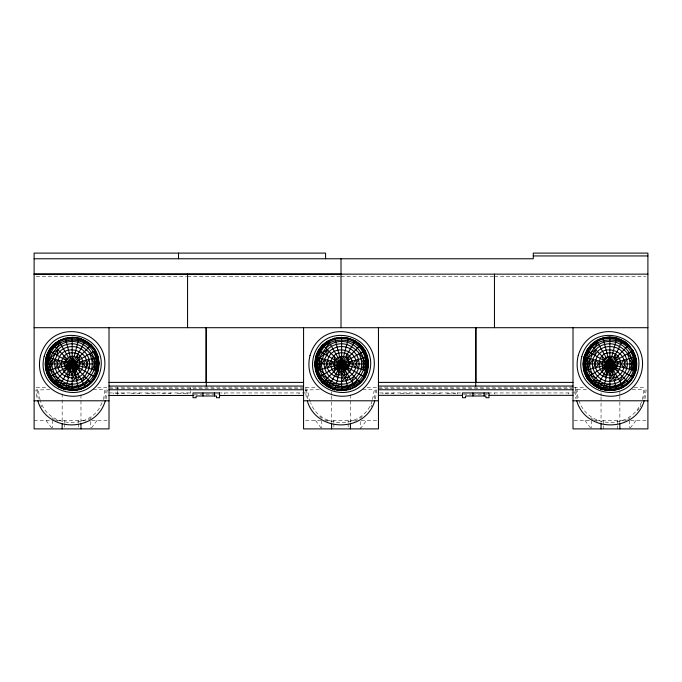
<?xml version="1.0" encoding="UTF-8"?>
<svg xmlns="http://www.w3.org/2000/svg" width="682" height="682" viewBox="0 0 682 682"><rect width="100%" height="100%" fill="white"/><g stroke="black" fill="none" stroke-linecap="round" stroke-linejoin="round"><path stroke-width="0.51" stroke-dasharray="3.41 2.56" d="M106.077 398.927L107.253 389.993L104.892 389.678L103.758 398.305L102.274 401.877M104.926 398.62L106.085 389.84M375.518 398.927L376.694 389.993L374.333 389.678L372.457 400.087M374.375 398.62L375.526 389.84M644.967 398.927L646.144 389.993L643.782 389.678C642.597 433.385 578.31 433.385 577.125 389.678L574.773 389.993L575.949 398.927M643.817 398.62L644.976 389.84M101.908 402.772C92.292 429.992 48.55 428.705 40.485 400.982M372.091 400.982C364.026 428.705 320.284 429.992 310.668 402.772M370.923 406.949L371.69 405.099M640.372 406.949L641.131 405.099M91.405 428.049L97.032 420.496M360.232 428.893L366.481 420.496M630.296 428.049L635.931 420.496M637.32 410.922L639.145 408.535M91.218 417.759L88.831 419.592L85.131 421.126M359.866 418.373L362.253 416.54M627.73 419.592L630.108 417.759M354.58 421.126L358.28 419.592M624.021 421.126L626.801 419.976M49.871 389.678L35.873 389.993L37.05 398.927M319.321 389.678L305.323 389.993L306.499 398.927M36.248 276.363L186.501 276.363M187.567 276.363L339.943 276.363M341.009 276.363L493.393 276.363M494.459 276.363L645.769 276.363M109.009 387.129L305.903 387.129L305.903 392.951L220.55 392.951M378.459 387.129L575.352 387.129L575.352 392.951L490 392.951M36.197 387.47L47.621 387.47M97.586 387.47L106.929 387.47M305.638 387.47L317.062 387.47M367.035 387.47L378.459 387.47M574.065 387.47L584.61 387.47M634.192 387.47L645.82 387.47M109.512 388.527L303.567 388.527M378.953 388.527L571.951 388.527M93.255 389.678L104.892 389.678M362.696 389.678L374.333 389.678M577.125 389.678L587.705 389.678M632.146 389.678L643.782 389.678M109.009 392.951L192.026 392.951M379.516 392.951L461.467 392.951M194.063 394.162L218.513 394.162M463.504 394.162L470.947 394.162M472.012 394.162L487.962 394.162M34.117 420.496L52.343 420.496L52.343 427.844M57.322 420.496L85.804 420.496M91.823 420.496L107.014 420.496M305.562 420.496L320.753 420.496M326.772 420.496L355.254 420.496M361.272 420.496L378.459 420.496M574.065 420.496L590.194 420.496M596.213 420.496L624.695 420.496M630.714 420.496L645.905 420.496M594.107 419.976L596.886 421.126M324.666 419.976L327.445 421.126M55.216 419.976L57.996 421.126M590.8 417.759L593.187 419.592M319.764 416.54L322.151 418.373M51.909 417.759L54.296 419.592M46.095 420.496L51.721 428.049M584.986 420.496L590.612 428.049M315.536 420.496L321.793 428.893M310.301 401.877L308.818 398.305L307.684 389.678M40.11 400.087L38.235 389.678M40.886 405.099L41.653 406.949M575.932 389.84L577.091 398.62M306.491 389.84L307.642 398.62M37.041 389.84L38.201 398.62M629.674 420.496L629.674 427.844M619.861 391.715L619.861 394.904M619.861 395.969L619.861 422.516M617.585 420.496L617.585 424.69M617.585 425.738L617.585 428.893M603.331 420.496L603.331 424.69M603.331 425.738L603.331 428.893M601.047 392.781L601.047 395.969M601.047 397.026L601.047 422.516M591.234 420.496L591.234 427.844M568.49 392.951L568.49 393.974M494.237 392.951L494.237 393.974M457.23 392.951L457.23 393.974M455.636 392.951L455.636 393.591L446.906 393.591L446.906 392.951M440.163 392.951L440.163 393.591L431.442 393.591L431.442 392.951M424.698 392.951L424.698 393.591L415.977 393.591L415.977 392.951M409.234 392.951L409.234 393.591L400.513 393.591L400.513 392.951M393.77 392.951L393.77 393.591L385.049 393.591L385.049 392.951M382.977 392.951L382.977 393.974M360.232 421.544L360.232 427.844M350.42 394.904L350.42 422.516M348.135 420.496L348.135 422.593M348.135 423.641L348.135 427.844M333.882 420.496L333.882 422.593M333.882 423.641L333.882 427.844M331.605 391.715L331.605 394.904M331.605 395.969L331.605 422.516M321.793 420.496L321.793 427.844M299.04 392.951L299.04 393.974M224.787 392.951L224.787 393.974M190.619 387.214L190.619 390.309M190.619 391.34L190.619 393.403M187.78 392.951L187.78 393.974M186.186 392.951L186.186 393.591L177.465 393.591L177.465 392.951M170.722 392.951L170.722 393.591L162.001 393.591L162.001 392.951M155.257 392.951L155.257 393.591L146.536 393.591L146.536 392.951M139.793 392.951L139.793 393.591L131.063 393.591L131.063 392.951M124.329 392.951L124.329 393.591L115.599 393.591L115.599 392.951M117.679 387.214L117.679 390.309M117.679 391.34L117.679 395.466M113.527 392.951L113.527 393.974M90.783 421.544L90.783 427.844M80.97 394.904L80.97 422.516M78.694 420.496L78.694 422.593M78.694 423.641L78.694 427.844M64.432 420.496L64.432 422.593M64.432 423.641L64.432 427.844M62.156 393.846L62.156 422.516"/><path stroke-width="1.02" d="M70.263 367.248L70.22 371.238L72.173 375.057C86.461 375.603 86.461 352.279 72.173 352.824C57.893 352.279 57.893 375.594 72.173 375.057L74.133 371.238L74.091 367.248C78.43 364.955 74.423 358.016 70.263 360.625C65.915 362.926 69.931 369.866 74.091 367.248M339.713 367.248L339.67 371.238L341.622 375.057C355.902 375.603 355.902 352.279 341.622 352.824C327.343 352.279 327.343 375.594 341.622 375.057L343.575 371.238L343.532 367.248C347.88 364.955 343.873 358.016 339.713 360.625C335.365 362.926 339.372 369.866 343.532 367.248M607.935 367.248L607.892 371.238L609.844 375.057C624.124 375.603 624.124 352.279 609.844 352.824C595.565 352.279 595.565 375.594 609.844 375.057L611.797 371.238L611.754 367.248C616.102 364.955 612.095 358.016 607.935 360.625C603.587 362.926 607.594 369.866 611.754 367.248M77.518 358.596C70.919 351.477 59.718 362.679 66.836 369.277C73.434 376.404 84.636 365.202 77.518 358.596L77.731 354.308M346.959 358.596C340.361 351.477 329.159 362.679 336.277 369.277C342.884 376.404 354.086 365.202 346.959 358.596L347.181 354.308M615.181 358.596C608.583 351.477 597.381 362.679 604.499 369.277C611.106 376.404 622.308 365.202 615.181 358.596L615.403 354.308M592.632 383.923C576.307 371.451 582.88 342.594 602.914 338.076C624.789 331.282 645.257 357.965 633.032 377.325C622.376 397.597 589.026 393.207 583.98 370.872C578.745 353.353 595.778 334.214 613.774 337.897M45.396 363.941C45.813 328.963 98.54 328.963 98.95 363.941C98.54 398.91 45.813 398.91 45.396 363.941L98.95 363.941C97.364 334.819 55.378 329.295 46.308 357.01C38.226 386.114 80.399 403.599 95.096 377.172M59.36 341.742C51.116 349.15 46.828 359.508 47.425 370.573C52.258 391.954 84.167 396.157 94.372 376.754C107.364 359.602 88.711 333.242 68.251 337.897M54.057 382.056C70.152 394.75 96.512 385.961 96.452 363.941C91.584 352.85 80.485 340.719 66.955 344.453C55.191 347.189 51.977 359.431 50.494 369.746C53.528 381.374 66.401 388.808 77.987 385.628C88.438 383.156 93.093 373.071 96.452 363.941C95.659 334.76 56.913 332.441 46.615 357.087C44.151 366.234 47.109 376.49 53.239 382.875C57.774 378.34 62.301 373.813 66.836 369.277L91.107 345.007M58.217 360.198C52.736 377.947 82.011 385.79 86.137 367.683C91.618 349.934 62.343 342.083 58.217 360.198L61.056 363.941L58.217 367.683M82.258 381.409C84.278 375.305 90.067 370.872 89.666 363.941C89.564 357.786 86.205 351.963 80.919 348.792C75.531 345.808 68.814 345.808 63.435 348.792C57.228 351.912 56.282 359.141 52.003 363.941C51.934 374.733 61.38 384.179 72.173 384.111C84.244 384.52 90.518 373.514 94.627 363.941C94.704 351.921 84.193 341.418 72.173 341.486C59.146 341.171 51.261 352.764 47.893 363.941C48.038 372.491 52.702 380.565 60.033 384.963L66.367 385.628L72.173 384.111M91.661 369.158L92.351 363.941L91.661 358.715L89.649 353.856M93.86 369.746L94.627 363.941L91.661 358.715M94.372 376.754C98.745 368.86 98.745 359.013 94.372 351.128M89.385 383.923C94.448 379.797 97.85 373.429 98.344 366.882M314.845 363.941C315.255 328.963 367.99 328.963 368.399 363.941C367.99 398.91 315.255 398.91 314.845 363.941L368.399 363.941L367.189 357.087L363.813 351.128L359.746 345.817L354.435 341.742L348.255 339.184L341.622 338.315L334.99 339.184L328.809 341.742L323.498 345.817L318.707 350.71L315.757 357.01L315.161 363.941L315.757 370.872L318.622 377.223L322.842 382.721L328.34 386.941L334.692 389.806L328.392 386.856L322.91 382.653L318.434 377.325L364.81 350.548C359.064 341.742 348.289 335.825 337.692 337.897M315.971 357.061L315.058 363.941L315.757 370.872M334.692 338.076L348.553 389.806C356.933 387.078 365.399 379.431 367.189 370.786L315.757 357.01L318.622 350.659L316.056 357.087L315.161 363.941L316.866 357.308L319.432 351.128L323.498 345.817M328.809 341.742C320.566 349.15 316.269 359.508 316.866 370.573C327.829 407.06 382.866 384.324 363.813 351.128M323.498 382.056C339.602 394.75 365.961 385.961 365.902 363.941C361.025 352.85 349.934 340.719 336.405 344.453C324.641 347.189 321.427 359.431 319.935 369.746C322.978 381.374 335.842 388.808 347.436 385.628C357.88 383.156 362.543 373.071 365.902 363.941C365.109 334.76 326.363 332.441 316.056 357.087M327.667 360.198C322.177 377.947 351.452 385.79 355.578 367.683C361.068 349.934 331.793 342.083 327.667 360.198L330.506 363.941L327.667 367.683M351.707 381.409C353.719 375.305 359.516 370.872 359.107 363.941C359.005 357.786 355.646 351.963 350.369 348.792C344.981 345.808 338.263 345.808 332.876 348.792C326.669 351.912 325.732 359.141 321.452 363.941C321.384 374.733 330.83 384.179 341.622 384.111C353.694 384.52 359.968 373.514 364.069 363.941C364.145 351.921 353.634 341.418 341.622 341.486C328.588 341.171 320.711 352.764 317.343 363.941C317.488 372.491 322.151 380.565 329.483 384.963L335.808 385.628L341.622 384.111M361.11 369.158L361.792 363.941L361.11 358.715L359.09 353.856M363.31 369.746L364.069 363.941L361.11 358.715M363.813 376.754L366.379 370.573L367.248 363.941L366.379 357.308L362.654 351.801M367.274 370.812L368.186 363.941L367.274 357.061L364.623 350.659L367.487 357.01L316.056 370.786L318.622 377.223M583.673 360.991C583.715 354.879 587.961 349.465 590.91 345.007M616.775 338.076L602.99 389.499C584.687 385.552 576.247 358.732 591.72 345.817C607.023 329.508 635.871 342.526 636.621 363.941L583.067 363.941M597.031 341.742C588.788 349.15 584.491 359.508 585.088 370.573C591.609 395.773 627.73 394.742 635.411 370.786C642.12 349.175 615.752 328.937 596.614 341.017M591.72 382.056C607.824 394.75 634.183 385.961 634.124 363.941C629.247 352.85 618.156 340.719 604.627 344.453C592.863 347.189 589.649 359.431 588.157 369.746C591.192 381.374 604.064 388.808 615.658 385.628C626.102 383.156 630.765 373.071 634.124 363.941C633.203 338.349 602.419 332.049 587.654 351.128L585.088 357.308L583.383 363.941M595.88 360.198C590.399 377.947 619.674 385.79 623.8 367.683C629.29 349.934 600.007 342.083 595.88 360.198L598.728 363.941L595.88 367.683M619.929 381.409C621.941 375.305 627.738 370.872 627.329 363.941C627.227 357.786 623.868 351.963 618.591 348.792C613.203 345.808 606.486 345.808 601.098 348.792C594.892 351.912 593.954 359.141 589.674 363.941C589.606 374.733 599.052 384.179 609.844 384.111C621.907 384.52 628.19 373.514 632.291 363.941C632.367 351.921 621.856 341.418 609.844 341.486C596.81 341.171 588.933 352.764 585.565 363.941C585.71 372.491 590.373 380.565 597.705 384.963L604.03 385.628L609.844 384.111M629.333 369.158L630.015 363.941L629.333 358.715L627.312 353.856M631.532 369.746L632.291 363.941L629.333 358.715M632.035 376.754C636.417 368.86 636.417 359.013 632.035 351.128M635.76 368.851L635.709 370.872L633.254 376.311M636.016 366.882L636.016 360.991M48.72 370.224L50.494 358.127L54.705 353.856M57.032 355.194L57.91 349.678L52.736 352.713M318.17 370.224L319.935 358.127L324.155 353.856M326.473 355.194L327.36 349.678L322.177 352.713M586.392 370.224L588.157 358.127L592.377 353.856M594.695 355.194L595.582 349.678L590.399 352.713M72.173 371.494L73.162 367.632M341.622 371.494L342.611 367.632M609.844 371.494L610.833 367.632M96.929 370.573L98.643 363.941L96.929 357.308L93.204 351.801M366.379 370.573L368.084 363.941M635.709 370.872L634.601 370.573L636.306 363.941L634.601 357.308L630.867 351.801M65.327 389.499L58.942 386.856L65.302 389.593M602.914 389.806L596.562 386.941L594.21 385.134M65.242 389.806L79.103 338.076M334.692 389.806L348.553 338.076M69.47 366.643L68.396 370.479L69.3 374.682M338.92 366.643L337.846 370.479L338.741 374.682M607.142 366.643L606.068 370.479L606.963 374.682M64.313 371.801L65.634 367.717L68.481 364.93M80.041 356.081L78.72 360.164L75.873 362.952M333.762 371.801L335.084 367.717L337.931 364.93M349.482 356.081L348.161 360.164L345.314 362.952M601.984 371.801L603.306 367.717L606.153 364.93M617.704 356.081L616.383 360.164L613.536 362.952M48.72 357.658L46.547 363.941L46.615 370.786C49.718 378.928 58.132 384.742 66.955 383.42M95.625 370.224L97.799 363.941L95.625 357.658M318.17 357.658L315.996 363.941L316.056 370.786C319.167 378.928 327.582 384.742 336.405 383.42M365.075 370.224L367.248 363.941L365.075 357.658M586.392 357.658L584.218 363.941L584.278 370.786C587.39 378.928 595.804 384.742 604.627 383.42M633.297 370.224L635.471 363.941L633.297 357.658M105.284 400.837C96.247 432.9 46.888 432.9 37.851 400.837M364.623 377.223L367.189 370.786M374.725 400.837C365.688 432.9 316.329 432.9 307.292 400.837M635.411 370.786C632.581 380.224 626.264 386.839 616.716 389.593M644.175 400.837C635.138 432.9 585.778 432.9 576.742 400.837M77.731 373.565L75.915 377.896L72.173 381.426C61.099 381.63 52.216 370.062 55.285 359.414L57.723 363.941L55.285 368.468M347.181 373.565L345.365 377.896L341.622 381.426C330.548 381.63 321.665 370.062 324.726 359.414L327.172 363.941L324.726 368.468M615.403 373.565L613.587 377.896L609.844 381.426C598.762 381.63 589.887 370.062 592.948 359.414L595.395 363.941L592.948 368.468M95.173 377.223L97.833 370.812M89.069 359.414L86.631 363.941L89.069 368.468M358.519 359.414L356.072 363.941L358.519 368.468M626.732 359.414L624.294 363.941L626.732 368.468M52.693 358.715L49.726 363.941L50.494 369.746L54.705 374.026M322.134 358.715L319.176 363.941L319.935 369.746L324.155 374.026M590.356 358.715L587.39 363.941L588.157 369.746L592.377 374.026M58.788 387.129L85.565 340.753M328.23 387.129L355.015 340.753M591.064 382.721L586.656 377.325L633.032 350.548C625.462 343.037 623.851 334.768 618.591 348.792L596.614 386.856C604.772 391.724 615.317 390.803 623.229 387.129M66.836 369.277L68.865 365.85M336.277 369.277L338.315 365.85M604.499 369.277L606.537 365.85M72.173 381.426L76.699 380.829L79.402 376.455M341.622 381.426L346.149 380.829L348.852 376.455M609.844 381.426L614.371 380.829L617.074 376.455M51.15 351.801L47.425 357.308L45.711 363.941L46.615 357.087L49.172 350.659L46.308 357.01L97.739 370.786M320.591 351.801L316.866 357.308L315.996 363.941L316.866 370.573L320.591 376.08M588.813 351.801L585.088 357.308L584.218 363.941L585.088 370.573L588.813 376.08M56.299 348.067L60.033 342.91M84.312 384.963L88.046 379.814M325.749 348.067L329.483 342.91M353.762 384.963L357.496 379.814M593.971 348.067L597.705 342.91M621.984 384.963L625.718 379.814M86.137 360.198L83.298 363.941L86.137 367.683M355.578 360.198L352.739 363.941L355.578 367.683M623.8 360.198L620.961 363.941L623.8 367.683M49.777 349.875C54.509 342.211 63.204 337.513 72.173 337.471M49.257 350.71L53.46 345.228L58.942 341.017L65.327 338.374M54.057 345.817C47.783 352.304 45.234 361.818 47.425 370.573L51.15 376.08M318.707 350.71L322.842 345.16L328.34 340.94L334.751 338.281M628.625 382.721L633.032 377.325L586.656 350.548L591.064 345.16M72.173 378.391L75.054 374.682L75.949 370.479L74.875 366.643M341.622 378.391L344.504 374.682L345.399 370.479L344.325 366.643M609.844 378.391L612.717 374.682L613.621 370.479L612.547 366.643M95.369 377.325L48.985 350.548L53.239 345.007L90.885 382.653M364.81 377.325L318.434 350.548L322.842 345.16M48.985 350.548L53.46 345.228M318.434 350.548L322.91 345.228M586.656 350.548L591.132 345.228L628.557 382.653M591.72 345.817L586.921 350.71L583.98 357.01L634.601 370.573M360.556 345.007L322.688 382.875L318.434 377.325M590.91 382.875L628.778 345.007M79.726 363.941L82.914 361.059M349.175 363.941L352.364 361.059M617.398 363.941L620.586 361.059M78.456 387.393L83.4 383.386M347.905 387.393L352.85 383.386M616.127 387.393L621.072 383.386M84.542 376.302L80.919 379.081L76.699 380.829M65.242 338.076L79.103 389.806L85.455 386.941L87.816 385.134M353.992 376.302L350.369 379.081L346.149 380.829M622.214 376.302L618.591 379.081L614.371 380.829M64.884 365.893L68.353 363.941M334.325 365.893L337.795 363.941M602.547 365.893L606.017 363.941M72.173 388.22L77.987 385.628M341.622 388.22L347.436 385.628M609.844 388.22L615.658 385.628M46.615 370.786L98.038 357.01L95.173 350.659M583.673 366.882L583.98 370.872L635.709 357.01L632.845 350.659L635.76 359.03M65.89 387.393L72.173 386.387M335.339 387.393L341.622 386.387M603.561 387.393L609.844 386.387M334.777 338.374C343.813 336.115 353.634 338.749 360.335 345.228M74.142 390.24L78.063 389.72M348.468 389.499L341.622 390.402L334.777 389.499L328.392 386.856M343.583 390.24L347.513 389.72M611.805 390.24L615.735 389.72M533.281 255.938L647.9 255.938M34.117 258.768L533.281 258.768L533.281 253.107L647.9 253.107L647.9 428.893L573.008 428.893L573.008 327.701M34.117 274.121L341.009 274.121M34.117 274.138L647.9 274.138M34.117 327.701L647.9 327.701M109.009 382.397L303.567 382.397M378.459 382.397L573.008 382.397M109.009 386.055L303.567 386.055M378.459 386.055L573.008 386.055M109.009 389.772L303.567 389.772M378.459 389.772L573.008 389.772M109.009 395.466L193.816 395.466M219.391 395.466L303.567 395.466M378.459 395.338L462.447 395.338M489.02 395.338L573.008 395.338M34.117 400.803L109.009 400.786M303.567 400.786L378.459 400.786M573.008 400.786L647.9 400.786M603.954 389.72L607.884 390.24M335.732 389.72L339.662 390.24M593.971 379.814L599.759 381.409M325.749 379.814L331.537 381.409M56.299 379.814L62.088 381.409M616.716 338.281L622.206 340.557M79.027 338.374L85.412 341.017M613.664 363.941L617.142 365.893M345.442 363.941L348.92 365.893M76 363.941L79.47 365.893M590.399 375.168L595.582 378.203M322.177 375.168L327.36 378.203M52.736 375.168L57.91 378.203M597.031 386.131L591.132 382.653L586.656 377.325M322.91 382.653L328.809 386.131M90.953 345.16L95.369 350.548L48.985 377.325L53.46 382.653L59.36 386.131M599.103 361.059L602.291 363.941M330.881 361.059L334.069 363.941M61.44 361.059L64.62 363.941M613.536 364.93L616.383 367.717L617.704 371.801M606.153 362.952L603.306 360.164L601.984 356.081M345.314 364.93L348.161 367.717L349.482 371.801M337.931 362.952L335.084 360.164L333.762 356.081M75.873 364.93L78.72 367.717L80.041 371.801M68.481 362.952L65.634 360.164L64.313 356.081M322.688 345.007L360.335 382.653M628.625 345.16L632.24 349.875M360.403 345.16L364.538 350.71M90.885 345.228L95.096 350.71M49.257 377.172L53.46 382.653M613.152 365.85L615.181 369.277M344.93 365.85L346.959 369.277M75.489 365.85L77.518 369.277M596.452 340.753L623.075 386.856M328.23 340.753L355.015 387.129M58.788 340.753L85.455 386.941M607.892 356.643L609.844 360.113M339.67 356.643L341.622 360.113M70.22 356.643L72.173 360.113M604.286 373.565L606.102 377.896M336.064 373.565L337.88 377.896M66.614 373.565L68.439 377.896M584.193 370.812L586.844 377.223M602.914 338.076L616.775 389.806M609.844 356.388L610.833 360.249M341.622 356.388L342.611 360.249M72.173 356.388L73.162 360.249M619.861 423.582L619.861 428.893M609.844 337.164L609.844 390.718M601.047 423.582L601.047 428.893M494.459 274.138L494.459 327.701M484.109 392.951L484.109 395.986M475.866 327.701L475.866 382.423M475.729 327.701L475.729 386.055M475.601 327.701L475.601 382.423M472.958 392.951L472.958 395.986M378.476 384.529L378.476 400.786M378.459 327.701L378.459 428.893L303.567 428.893L303.567 327.701M350.42 423.582L350.42 428.893M341.622 337.164L341.622 390.718M341.009 258.768L341.009 327.701M331.605 423.582L331.605 428.893M325.587 258.768L325.587 253.107L34.117 253.107L34.117 428.893L109.009 428.893L109.009 327.701M214.463 392.951L214.463 395.986M206.416 327.701L206.416 382.423M206.288 327.701L206.288 386.055M206.16 327.701L206.16 382.423M202.921 392.951L202.921 395.986M187.567 274.138L187.567 327.701M178.522 253.107L178.522 258.768M80.97 423.582L80.97 428.893M72.173 337.164L72.173 390.718M62.156 423.582L62.156 428.893M40.57 355.467C30.579 397.222 91.559 413.556 103.783 372.406C113.766 330.659 52.795 314.317 40.57 355.467M44.151 356.43C34.773 393.147 89.964 407.938 100.203 371.451C109.58 334.734 54.389 319.943 44.151 356.43M310.012 355.467C300.029 397.222 361 413.556 373.225 372.406C383.216 330.659 322.245 314.317 310.012 355.467M313.601 356.43C304.223 393.147 359.405 407.938 369.644 371.451C379.022 334.734 323.831 319.943 313.601 356.43M578.234 355.467C568.251 397.222 629.222 413.556 641.447 372.406C651.438 330.659 590.467 314.317 578.234 355.467M581.823 356.43C572.445 393.147 627.628 407.938 637.866 371.451C647.244 334.734 592.061 319.943 581.823 356.43M219.553 392.951L193.015 392.951L193.015 397.717L196.109 397.717L196.109 395.986L216.467 395.986L216.467 397.717L219.553 397.717L219.553 392.951M489.003 392.951L462.464 392.951L462.464 397.717L465.55 397.717L465.55 395.986L485.916 395.986L485.916 397.717L489.003 397.717L489.003 392.951"/></g></svg>
